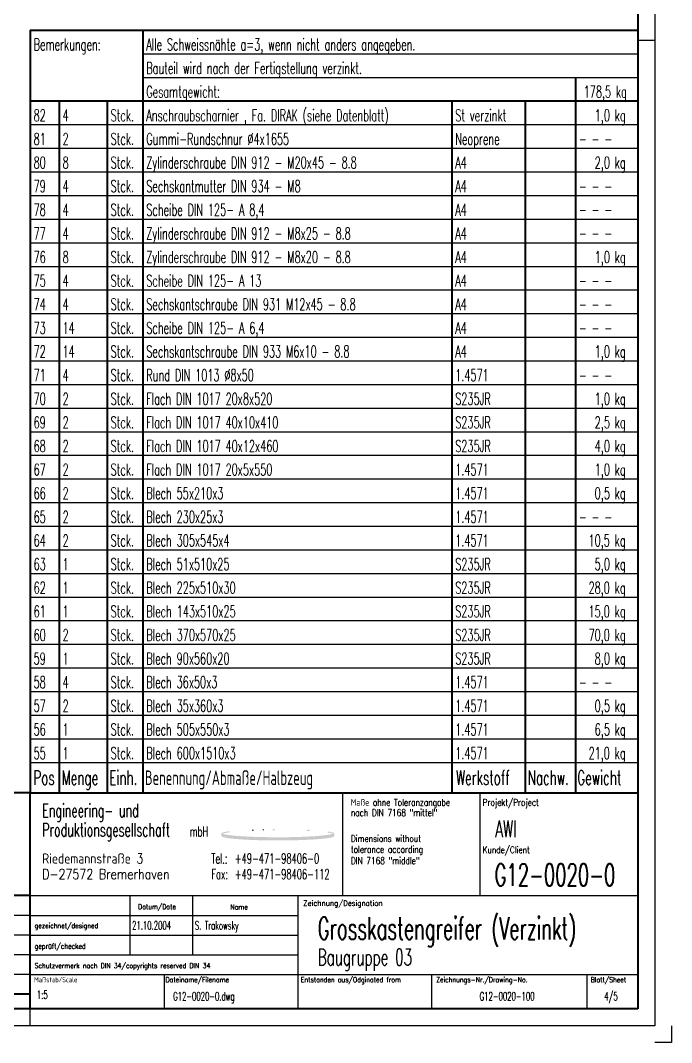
# Model space of a CAD drawing. Extents: x -1561 to -720, y 5788 to 6382.
# Drawn here: x -913.3 to -720.4, y 5787.8 to 6090.7 of the extents above; entities that cross this region are included whole.
import ezdxf

# ---------------------------------------------------------------- set-up
doc = ezdxf.new("R2010")
doc.units = 0
for name, color, linetype, lineweight in [('TEXT_3', 6, 'CONTINUOUS', 25), ('TEXT_5', 7, 'CONTINUOUS', 40), ('TEXT_7', 1, 'CONTINUOUS', 60), ('VOLL_03', 6, 'CONTINUOUS', 25), ('VOLL_05', 7, 'CONTINUOUS', 40)]:
    doc.layers.add(name, color=color, linetype=linetype, lineweight=lineweight)
doc.styles.add('ROMANS', font='romans.shx', dxfattribs={"width": 0.6, "height": 80})

msp = doc.modelspace()

# ---------------------------------------------------------------- hatches: boundary and pattern name
at = {"layer": 'VOLL_03'}
h = msp.add_hatch(color=256, dxfattribs=at)
edge = h.paths.add_edge_path()
edge.add_spline(control_points=[(-853.8249, 5849.0822), (-853.8249, 5849.0821), (-853.8249, 5849.0819), (-853.8249, 5849.0818), (-853.8249, 5849.0139), (-853.7794, 5848.9537), (-853.6672, 5848.8692), (-853.6131, 5848.8398), (-853.4703, 5848.7762), (-853.3895, 5848.7462), (-853.2003, 5848.6864), (-853.0932, 5848.6572), (-852.7338, 5848.5706), (-852.4427, 5848.5137), (-851.5652, 5848.372), (-850.9041, 5848.2898), (-849.3667, 5848.1388), (-848.4924, 5848.07), (-846.2778, 5847.9301), (-844.8752, 5847.865), (-841.887, 5847.7695), (-840.3043, 5847.7388), (-836.5212, 5847.709), (-834.3017, 5847.726), (-830.1125, 5847.8254), (-828.1399, 5847.9072), (-824.7535, 5848.1243), (-823.3393, 5848.2587), (-821.8207, 5848.4799), (-821.4225, 5848.5534), (-820.9188, 5848.6743), (-820.7591, 5848.7216), (-820.5682, 5848.7954), (-820.5123, 5848.8207), (-820.4157, 5848.8709), (-820.3792, 5848.8942), (-820.33, 5848.937), (-820.3118, 5848.9561), (-820.2872, 5848.9896), (-820.275, 5849.0124), (-820.263, 5849.0497), (-820.2603, 5849.0637), (-820.2596, 5849.0773)], knot_values=[6.2829725, 6.2829725, 6.2829725, 6.2829725, 6.28318531, 6.28318531, 6.28318531, 6.3879189, 6.3879189, 6.45731052, 6.45731052, 6.52670214, 6.52670214, 6.59609376, 6.59609376, 6.734877, 6.734877, 6.95555178, 6.95555178, 7.17622657, 7.17622657, 7.46550953, 7.46550953, 7.7547925, 7.7547925, 8.14714172, 8.14714172, 8.53949094, 8.53949094, 8.93184016, 8.93184016, 9.11163144, 9.11163144, 9.22343073, 9.22343073, 9.27824886, 9.27824886, 9.33306699, 9.33306699, 9.36615228, 9.36615228, 9.39923756, 9.39923756, 9.42137455, 9.42137455, 9.42137455, 9.42137455], degree=3, periodic=0)
edge.add_line((-820.2596, 5849.0773), (-820.2601, 5849.7093))
edge.add_spline(control_points=[(-820.2601, 5849.7093), (-820.2585, 5849.7259), (-820.2599, 5849.7418), (-820.271, 5849.7858), (-820.2862, 5849.8134), (-820.3276, 5849.8634), (-820.3534, 5849.886), (-820.4395, 5849.9468), (-820.5179, 5849.9861), (-820.7083, 5850.0617), (-820.822, 5850.098), (-821.2697, 5850.2184), (-821.6921, 5850.301), (-822.2147, 5850.3792)], knot_values=[9.41798981, 9.41798981, 9.41798981, 9.41798981, 9.44465877, 9.44465877, 9.49007998, 9.49007998, 9.53550119, 9.53550119, 9.62088724, 9.62088724, 9.70627329, 9.70627329, 9.90752273, 9.90752273, 9.90752273, 9.90752273], degree=3, periodic=0)
edge.add_line((-822.2147, 5850.3792), (-822.2607, 5850.0717))
edge.add_spline(control_points=[(-822.2607, 5850.0717), (-821.9728, 5850.0285), (-821.7168, 5849.9842), (-821.4068, 5849.9217), (-821.324, 5849.9038), (-821.2082, 5849.877), (-821.171, 5849.868), (-821.0994, 5849.8502), (-821.0651, 5849.8413), (-820.961, 5849.8132), (-820.8969, 5849.7942), (-820.7837, 5849.7566), (-820.7347, 5849.7382), (-820.6923, 5849.7202)], knot_values=[9.60783591, 9.60783591, 9.60783591, 9.60783591, 9.72033763, 9.72033763, 9.76514113, 9.76514113, 9.78754288, 9.78754288, 9.80994463, 9.80994463, 9.85873368, 9.85873368, 9.90752273, 9.90752273, 9.90752273, 9.90752273], degree=3, periodic=0)
edge.add_spline(control_points=[(-820.6923, 5849.7202), (-820.6976, 5849.718), (-820.7029, 5849.7157), (-820.7228, 5849.7075), (-820.7379, 5849.7015), (-820.8139, 5849.6726), (-820.8853, 5849.6491), (-821.0497, 5849.6018), (-821.1426, 5849.5781), (-821.312, 5849.539), (-821.3818, 5849.5238), (-821.6277, 5849.4733), (-821.8216, 5849.4381), (-822.25, 5849.369), (-822.4846, 5849.3351), (-823.2999, 5849.2289), (-823.9544, 5849.16), (-825.0558, 5849.0651), (-825.4429, 5849.0348), (-826.2539, 5848.9774), (-826.6779, 5848.9502), (-827.6088, 5848.8965), (-828.1194, 5848.8703), (-829.3459, 5848.8146), (-830.0745, 5848.7868), (-831.5749, 5848.7396), (-832.3466, 5848.7202), (-834.8133, 5848.6736), (-836.5577, 5848.6625), (-840.0069, 5848.6828), (-841.7118, 5848.7139), (-844.0772, 5848.7888), (-844.8156, 5848.8174), (-846.2303, 5848.8828), (-846.9066, 5848.9196), (-848.0334, 5848.9911), (-848.5001, 5849.0243), (-849.3828, 5849.0945), (-849.799, 5849.1316), (-850.4809, 5849.1996), (-850.7586, 5849.23), (-851.2496, 5849.2888), (-851.4666, 5849.3171), (-851.8716, 5849.3748), (-852.0595, 5849.4042), (-852.3846, 5849.4604), (-852.5251, 5849.487), (-852.7175, 5849.5271), (-852.7785, 5849.5405), (-852.8941, 5849.5672), (-852.9487, 5849.5805), (-853.0829, 5849.6153), (-853.1572, 5849.6368), (-853.2879, 5849.6792), (-853.3434, 5849.6998), (-853.3915, 5849.7201)], knot_values=[6.46649832, 6.46649832, 6.46649832, 6.46649832, 6.47247931, 6.47247931, 6.48851105, 6.48851105, 6.54871178, 6.54871178, 6.60891251, 6.60891251, 6.64700342, 6.64700342, 6.73581924, 6.73581924, 6.82463506, 6.82463506, 7.0214908, 7.0214908, 7.11991867, 7.11991867, 7.21834654, 7.21834654, 7.32787565, 7.32787565, 7.47300283, 7.47300283, 7.61813002, 7.61813002, 7.92866784, 7.92866784, 8.23920567, 8.23920567, 8.3868161, 8.3868161, 8.53442654, 8.53442654, 8.64755923, 8.64755923, 8.76069193, 8.76069193, 8.84653328, 8.84653328, 8.9227087, 8.9227087, 8.99888413, 8.99888413, 9.0659907, 9.0659907, 9.09954398, 9.09954398, 9.13309726, 9.13309726, 9.18746742, 9.18746742, 9.24183758, 9.24183758, 9.24183758, 9.24183758], degree=3, periodic=0)
edge.add_spline(control_points=[(-853.3915, 5849.7201), (-853.3867, 5849.7222), (-853.3818, 5849.7242), (-853.3697, 5849.7292), (-853.3624, 5849.7322), (-853.3476, 5849.7381), (-853.3401, 5849.741), (-853.309, 5849.7527), (-853.2841, 5849.7616), (-853.1939, 5849.792), (-853.1205, 5849.8139), (-852.9543, 5849.8584), (-852.8623, 5849.8808), (-852.6525, 5849.9274), (-852.5331, 5849.9516), (-852.2748, 5849.9994), (-852.1358, 5850.0231), (-851.7618, 5850.0821), (-851.5145, 5850.117), (-851.2469, 5850.151)], knot_values=[5.73017408, 5.73017408, 5.73017408, 5.73017408, 5.73573322, 5.73573322, 5.74367422, 5.74367422, 5.75161521, 5.75161521, 5.77505486, 5.77505486, 5.83081936, 5.83081936, 5.88658386, 5.88658386, 5.94723737, 5.94723737, 6.00789088, 6.00789088, 6.09999644, 6.09999644, 6.09999644, 6.09999644], degree=3, periodic=0)
edge.add_line((-851.2469, 5850.151), (-851.2861, 5850.4595))
edge.add_spline(control_points=[(-851.2861, 5850.4595), (-851.6971, 5850.4073), (-852.0619, 5850.3529), (-852.662, 5850.2456), (-852.9066, 5850.1928), (-853.2384, 5850.1045), (-853.3496, 5850.07), (-853.5153, 5850.0071), (-853.5776, 5849.9788), (-853.6847, 5849.9216), (-853.7223, 5849.8961), (-853.7674, 5849.8511), (-853.7811, 5849.8349), (-853.8001, 5849.8073), (-853.809, 5849.7902), (-853.8217, 5849.7547), (-853.8249, 5849.7383), (-853.8249, 5849.7201), (-853.8249, 5849.7143), (-853.8246, 5849.7085), (-853.824, 5849.7028)], knot_values=[5.73017408, 5.73017408, 5.73017408, 5.73017408, 5.87025081, 5.87025081, 5.99745798, 5.99745798, 6.07897029, 6.07897029, 6.14085496, 6.14085496, 6.20273963, 6.20273963, 6.22894091, 6.22894091, 6.25514219, 6.25514219, 6.28318531, 6.28318531, 6.28318531, 6.29215563, 6.29215563, 6.29215563, 6.29215563], degree=3, periodic=0)
edge.add_line((-853.824, 5849.7028), (-853.8249, 5849.0822))
h = msp.add_hatch(color=256, dxfattribs=at)
edge = h.paths.add_edge_path()
edge.add_spline(control_points=[(-844.1819, 5850.6457), (-844.3411, 5850.6399), (-844.499, 5850.6338), (-844.6557, 5850.6275)], knot_values=[11.43710151, 11.43710151, 11.43710151, 11.43710151, 11.46871368, 11.46871368, 11.46871368, 11.46871368], degree=3, periodic=0)
edge.add_line((-844.6557, 5850.6275), (-844.6682, 5850.9383))
edge.add_spline(control_points=[(-844.6682, 5850.9383), (-844.5112, 5850.9446), (-844.3529, 5850.9507), (-844.1934, 5850.9565)], knot_values=[11.43710151, 11.43710151, 11.43710151, 11.43710151, 11.46871368, 11.46871368, 11.46871368, 11.46871368], degree=3, periodic=0)
edge.add_line((-844.1934, 5850.9565), (-844.1819, 5850.6457))
edge = h.paths.add_edge_path()
edge.add_line((-841.4838, 5850.7241), (-841.4906, 5851.035))
edge.add_spline(control_points=[(-841.4906, 5851.035), (-841.3626, 5851.0378), (-841.2343, 5851.0404), (-841.1055, 5851.043)], knot_values=[11.24086043, 11.24086043, 11.24086043, 11.24086043, 11.26464693, 11.26464693, 11.26464693, 11.26464693], degree=3, periodic=0)
edge.add_line((-841.1055, 5851.043), (-841.0995, 5850.732))
edge.add_spline(control_points=[(-841.0995, 5850.732), (-841.228, 5850.7295), (-841.3561, 5850.7268), (-841.4838, 5850.7241)], knot_values=[11.24086043, 11.24086043, 11.24086043, 11.24086043, 11.26464693, 11.26464693, 11.26464693, 11.26464693], degree=3, periodic=0)
h = msp.add_hatch(color=256, dxfattribs=at)
edge = h.paths.add_edge_path()
edge.add_spline(control_points=[(-837.9271, 5851.0802), (-838.1555, 5851.0792), (-838.3837, 5851.0779), (-838.6114, 5851.0762)], knot_values=[11.04850047, 11.04850047, 11.04850047, 11.04850047, 11.08950958, 11.08950958, 11.08950958, 11.08950958], degree=3, periodic=0)
edge.add_line((-838.6114, 5851.0762), (-838.6091, 5850.7652))
edge.add_spline(control_points=[(-838.6091, 5850.7652), (-838.3817, 5850.7669), (-838.1539, 5850.7682), (-837.9258, 5850.7691)], knot_values=[11.04850047, 11.04850047, 11.04850047, 11.04850047, 11.08950958, 11.08950958, 11.08950958, 11.08950958], degree=3, periodic=0)
edge.add_line((-837.9258, 5850.7691), (-837.9271, 5851.0802))
edge = h.paths.add_edge_path()
edge.add_line((-828.5036, 5850.5875), (-828.4892, 5850.8982))
edge.add_spline(control_points=[(-828.4892, 5850.8982), (-828.1633, 5850.883), (-827.8443, 5850.867), (-827.5326, 5850.8501)], knot_values=[10.39125293, 10.39125293, 10.39125293, 10.39125293, 10.45918112, 10.45918112, 10.45918112, 10.45918112], degree=3, periodic=0)
edge.add_line((-827.5326, 5850.8501), (-827.5495, 5850.5396))
edge.add_spline(control_points=[(-827.5495, 5850.5396), (-827.8603, 5850.5564), (-828.1786, 5850.5724), (-828.5036, 5850.5875)], knot_values=[10.39125293, 10.39125293, 10.39125293, 10.39125293, 10.45918112, 10.45918112, 10.45918112, 10.45918112], degree=3, periodic=0)

# ---------------------------------------------------------------- linework, layer by layer
at = {"layer": 'VOLL_03', "ltscale": 0.8}
for p, q in [((-725.3783, 6376.8285), (-725.3783, 5792.8285)), ((-725.3783, 6084.8285), (-730.3783, 6084.8285)), ((-910.3783, 5792.8285), (-910.3783, 5797.8285)), ((-725.3783, 5792.8285), (-1556.3783, 5792.8285)), ((-720.3783, 5792.8285), (-720.3783, 5787.8285)), ((-720.3783, 5787.8285), (-725.3783, 5787.8285))]:
    msp.add_line(p, q, dxfattribs=at)
at = {"layer": 'VOLL_03'}
for p, q in [((-877.0034, 6080.8607), (-730.3783, 6080.8607)), ((-877.0034, 6073.8607), (-730.3783, 6073.8607)), ((-910.3783, 6059.8607), (-730.3783, 6059.8607)), ((-910.3783, 6052.8607), (-730.3783, 6052.8607)), ((-910.3783, 6045.8607), (-730.3783, 6045.8607)), ((-910.3783, 6038.8607), (-730.3783, 6038.8607)), ((-910.3783, 6031.8607), (-730.3783, 6031.8607)), ((-910.3783, 6024.8607), (-730.3783, 6024.8607)), ((-910.3783, 6017.8607), (-730.3783, 6017.8607)), ((-910.3783, 6010.8607), (-730.3783, 6010.8607)), ((-910.3783, 6003.8607), (-730.3783, 6003.8607)), ((-910.3783, 5996.8607), (-730.3783, 5996.8607)), ((-910.3783, 5989.8607), (-730.3783, 5989.8607)), ((-910.3783, 5982.8607), (-730.3783, 5982.8607)), ((-910.3783, 5975.8607), (-730.3783, 5975.8607)), ((-910.3783, 5968.8607), (-730.3783, 5968.8607)), ((-910.3783, 5961.8607), (-730.3783, 5961.8607)), ((-910.3783, 5954.8607), (-730.3783, 5954.8607)), ((-910.3783, 5947.8607), (-730.3783, 5947.8607)), ((-910.3783, 5940.8607), (-730.3783, 5940.8607)), ((-910.3783, 5933.8607), (-730.3783, 5933.8607)), ((-910.3783, 5926.8607), (-730.3783, 5926.8607)), ((-910.3783, 5919.8607), (-730.3783, 5919.8607)), ((-910.3783, 5912.8607), (-730.3783, 5912.8607)), ((-910.3783, 5905.8607), (-730.3783, 5905.8607)), ((-910.3783, 5898.8607), (-730.3783, 5898.8607)), ((-910.3783, 5891.8607), (-730.3783, 5891.8607)), ((-910.3783, 5884.8607), (-730.3783, 5884.8607)), ((-910.3783, 5877.8607), (-730.3783, 5877.8607)), ((-910.3783, 5870.8607), (-730.3783, 5870.8607)), ((-817.8873, 5861.8607), (-817.8873, 5831.3691)), ((-777.232, 5861.8607), (-777.232, 5831.3691)), ((-910.3783, 5831.3691), (-730.3783, 5831.3691)), ((-880.9032, 5831.3691), (-880.9032, 5813.8491)), ((-862.2966, 5831.3691), (-862.2966, 5813.8491)), ((-831.1003, 5831.3691), (-831.1003, 5797.8284)), ((-910.3783, 5825.5291), (-996.8278, 5825.5291)), ((-910.3783, 5825.5291), (-831.1003, 5825.5291)), ((-910.3783, 5819.6891), (-996.8278, 5819.6891)), ((-910.3783, 5819.6891), (-831.1003, 5819.6891)), ((-910.3783, 5813.8491), (-996.8278, 5813.8491)), ((-910.3783, 5813.8491), (-831.1003, 5813.8491)), ((-910.3783, 5807.9923), (-996.8278, 5807.9923)), ((-910.3783, 5807.9923), (-831.1003, 5807.9923)), ((-870.7393, 5807.9923), (-870.7393, 5797.8284)), ((-831.1003, 5807.9923), (-730.3783, 5807.9923)), ((-791.4613, 5807.9923), (-791.4613, 5797.8284)), ((-745.4611, 5807.9923), (-745.4611, 5797.8284))]:
    msp.add_line(p, q, dxfattribs=at)
at = {"layer": 'VOLL_05', "ltscale": 0.8}
for p, q in [((-730.3783, 6371.8285), (-730.3783, 5797.8285)), ((-730.3783, 5797.8285), (-1551.3783, 5797.8285))]:
    msp.add_line(p, q, dxfattribs=at)
at = {"layer": 'VOLL_05'}
for p, q in [((-910.3783, 6087.8607), (-910.3783, 5861.8607)), ((-910.3783, 6087.8607), (-730.3783, 6087.8607)), ((-877.0034, 6087.8607), (-877.0034, 5861.8607)), ((-748.838, 6073.8607), (-748.838, 5861.8607)), ((-910.3783, 6066.8607), (-730.3783, 6066.8607)), ((-901.8012, 6066.8607), (-901.8012, 5861.8607)), ((-887.5654, 6066.8607), (-887.5654, 5861.8607)), ((-785.4585, 6066.8607), (-785.4585, 5861.8607)), ((-763.7626, 6066.8607), (-763.7626, 5861.8607)), ((-910.3783, 5861.8607), (-996.8278, 5861.8607)), ((-910.3783, 5797.8285), (-910.3783, 5861.8607)), ((-910.3783, 5861.8607), (-730.3783, 5861.8607)), ((-910.3783, 5831.3691), (-996.8278, 5831.3691)), ((-910.3783, 5802.1523), (-996.8278, 5802.1523))]:
    msp.add_line(p, q, dxfattribs=at)

# ---------------------------------------------------------------- texts
at = {"layer": 'TEXT_3', "style": 'ROMANS'}
for s, height, width, p in [('Bemerkungen:', 3.5, 0.6, (-909.3783, 6081.8607)), ('Alle Schweissnähte a=3, wenn nicht anders angegeben.', 3.5, 0.6, (-876.0034, 6081.8607)), ('Bauteil wird nach der Fertigstellung verzinkt.', 3.5, 0.6, (-876.0034, 6074.8607)), ('Gesamtgewicht: ', 3.5, 0.6, (-876.0034, 6067.8607)), (' 178,5 kg', 3.5, 0.6, (-747.838, 6067.8607)), ('82', 3.5, 0.6, (-909.3783, 6060.8607)), ('4', 3.5, 0.6, (-900.8012, 6060.8607)), ('Stck.', 3.5, 0.6, (-886.5654, 6060.8607)), ('Anschraubscharnier , Fa. DIRAK (siehe Datenblatt)', 3.5, 0.6, (-876.0034, 6060.8607)), ('St verzinkt', 3.5, 0.6, (-784.4585, 6060.8607)), ('   1,0 kg', 3.5, 0.6, (-747.838, 6060.8607)), ('81', 3.5, 0.6, (-909.3783, 6053.8607)), ('2', 3.5, 0.6, (-900.8012, 6053.8607)), ('Stck.', 3.5, 0.6, (-886.5654, 6053.8607)), ('Gummi-Rundschnur %%C4x1655', 3.5, 0.6, (-876.0034, 6053.8607)), ('Neoprene', 3.5, 0.6, (-784.4585, 6053.8607)), ('- - -', 3.5, 0.6, (-747.838, 6053.8607)), ('80', 3.5, 0.6, (-909.3783, 6046.8607)), ('8', 3.5, 0.6, (-900.8012, 6046.8607)), ('Stck.', 3.5, 0.6, (-886.5654, 6046.8607)), ('Zylinderschraube DIN 912 - M20x45 - 8.8', 3.5, 0.6, (-876.0034, 6046.8607)), ('A4', 3.5, 0.6, (-784.4585, 6046.8607)), ('   2,0 kg', 3.5, 0.6, (-747.838, 6046.8607)), ('79', 3.5, 0.6, (-909.3783, 6039.8607)), ('4', 3.5, 0.6, (-900.8012, 6039.8607)), ('Stck.', 3.5, 0.6, (-886.5654, 6039.8607)), ('Sechskantmutter DIN 934 - M8', 3.5, 0.6, (-876.0034, 6039.8607)), ('A4', 3.5, 0.6, (-784.4585, 6039.8607)), ('- - -', 3.5, 0.6, (-747.838, 6039.8607)), ('78', 3.5, 0.6, (-909.3783, 6032.8607)), ('4', 3.5, 0.6, (-900.8012, 6032.8607)), ('Stck.', 3.5, 0.6, (-886.5654, 6032.8607)), ('Scheibe DIN 125- A 8,4', 3.5, 0.6, (-876.0034, 6032.8607)), ('A4', 3.5, 0.6, (-784.4585, 6032.8607)), ('- - -', 3.5, 0.6, (-747.838, 6032.8607)), ('77', 3.5, 0.6, (-909.3783, 6025.8607)), ('4', 3.5, 0.6, (-900.8012, 6025.8607)), ('Stck.', 3.5, 0.6, (-886.5654, 6025.8607)), ('Zylinderschraube DIN 912 - M8x25 - 8.8', 3.5, 0.6, (-876.0034, 6025.8607)), ('A4', 3.5, 0.6, (-784.4585, 6025.8607)), ('- - -', 3.5, 0.6, (-747.838, 6025.8607)), ('76', 3.5, 0.6, (-909.3783, 6018.8607)), ('8', 3.5, 0.6, (-900.8012, 6018.8607)), ('Stck.', 3.5, 0.6, (-886.5654, 6018.8607)), ('Zylinderschraube DIN 912 - M8x20 - 8.8', 3.5, 0.6, (-876.0034, 6018.8607)), ('A4', 3.5, 0.6, (-784.4585, 6018.8607)), ('   1,0 kg', 3.5, 0.6, (-747.838, 6018.8607)), ('75', 3.5, 0.6, (-909.3783, 6011.8607)), ('4', 3.5, 0.6, (-900.8012, 6011.8607)), ('Stck.', 3.5, 0.6, (-886.5654, 6011.8607)), ('Scheibe DIN 125- A 13', 3.5, 0.6, (-876.0034, 6011.8607)), ('A4', 3.5, 0.6, (-784.4585, 6011.8607)), ('- - -', 3.5, 0.6, (-747.838, 6011.8607)), ('74', 3.5, 0.6, (-909.3783, 6004.8607)), ('4', 3.5, 0.6, (-900.8012, 6004.8607)), ('Stck.', 3.5, 0.6, (-886.5654, 6004.8607)), ('Sechskantschraube DIN 931 M12x45 - 8.8', 3.5, 0.6, (-876.0034, 6004.8607)), ('A4', 3.5, 0.6, (-784.4585, 6004.8607)), ('- - -', 3.5, 0.6, (-747.838, 6004.8607)), ('73', 3.5, 0.6, (-909.3783, 5997.8607)), ('14', 3.5, 0.6, (-900.8012, 5997.8607)), ('Stck.', 3.5, 0.6, (-886.5654, 5997.8607)), ('Scheibe DIN 125- A 6,4', 3.5, 0.6, (-876.0034, 5997.8607)), ('A4', 3.5, 0.6, (-784.4585, 5997.8607)), ('- - -', 3.5, 0.6, (-747.838, 5997.8607)), ('72', 3.5, 0.6, (-909.3783, 5990.8607)), ('14', 3.5, 0.6, (-900.8012, 5990.8607)), ('Stck.', 3.5, 0.6, (-886.5654, 5990.8607)), ('Sechskantschraube DIN 933 M6x10 - 8.8', 3.5, 0.6, (-876.0034, 5990.8607)), ('A4', 3.5, 0.6, (-784.4585, 5990.8607)), ('   1,0 kg', 3.5, 0.6, (-747.838, 5990.8607)), ('71', 3.5, 0.6, (-909.3783, 5983.8607)), ('4', 3.5, 0.6, (-900.8012, 5983.8607)), ('Stck.', 3.5, 0.6, (-886.5654, 5983.8607)), ('Rund DIN 1013 %%C8x50', 3.5, 0.6, (-876.0034, 5983.8607)), ('1.4571', 3.5, 0.6, (-784.4585, 5983.8607)), ('- - -', 3.5, 0.6, (-747.838, 5983.8607)), ('70', 3.5, 0.6, (-909.3783, 5976.8607)), ('2', 3.5, 0.6, (-900.8012, 5976.8607)), ('Stck.', 3.5, 0.6, (-886.5654, 5976.8607)), ('Flach DIN 1017 20x8x520', 3.5, 0.6, (-876.0034, 5976.8607)), ('S235JR', 3.5, 0.6, (-784.4585, 5976.8607)), ('   1,0 kg', 3.5, 0.6, (-747.838, 5976.8607)), ('69', 3.5, 0.6, (-909.3783, 5969.8607)), ('2', 3.5, 0.6, (-900.8012, 5969.8607)), ('Stck.', 3.5, 0.6, (-886.5654, 5969.8607)), ('Flach DIN 1017 40x10x410', 3.5, 0.6, (-876.0034, 5969.8607)), ('S235JR', 3.5, 0.6, (-784.4585, 5969.8607)), ('   2,5 kg', 3.5, 0.6, (-747.838, 5969.8607)), ('68', 3.5, 0.6, (-909.3783, 5962.8607)), ('2', 3.5, 0.6, (-900.8012, 5962.8607)), ('Stck.', 3.5, 0.6, (-886.5654, 5962.8607)), ('Flach DIN 1017 40x12x460', 3.5, 0.6, (-876.0034, 5962.8607)), ('S235JR', 3.5, 0.6, (-784.4585, 5962.8607)), ('   4,0 kg', 3.5, 0.6, (-747.838, 5962.8607)), ('67', 3.5, 0.6, (-909.3783, 5955.8607)), ('2', 3.5, 0.6, (-900.8012, 5955.8607)), ('Stck.', 3.5, 0.6, (-886.5654, 5955.8607)), ('Flach DIN 1017 20x5x550', 3.5, 0.6, (-876.0034, 5955.8607)), ('1.4571', 3.5, 0.6, (-784.4585, 5955.8607)), ('   1,0 kg', 3.5, 0.6, (-747.838, 5955.8607)), ('66', 3.5, 0.6, (-909.3783, 5948.8607)), ('2', 3.5, 0.6, (-900.8012, 5948.8607)), ('Stck.', 3.5, 0.6, (-886.5654, 5948.8607)), ('Blech 55x210x3', 3.5, 0.6, (-876.0034, 5948.8607)), ('1.4571', 3.5, 0.6, (-784.4585, 5948.8607)), ('   0,5 kg', 3.5, 0.6, (-747.838, 5948.8607)), ('65', 3.5, 0.6, (-909.3783, 5941.8607)), ('2', 3.5, 0.6, (-900.8012, 5941.8607)), ('Stck.', 3.5, 0.6, (-886.5654, 5941.8607)), ('Blech 230x25x3', 3.5, 0.6, (-876.0034, 5941.8607)), ('1.4571', 3.5, 0.6, (-784.4585, 5941.8607)), ('- - -', 3.5, 0.6, (-747.838, 5941.8607)), ('64', 3.5, 0.6, (-909.3783, 5934.8607)), ('2', 3.5, 0.6, (-900.8012, 5934.8607)), ('Stck.', 3.5, 0.6, (-886.5654, 5934.8607)), ('Blech 305x545x4', 3.5, 0.6, (-876.0034, 5934.8607)), ('1.4571', 3.5, 0.6, (-784.4585, 5934.8607)), ('  10,5 kg', 3.5, 0.6, (-747.838, 5934.8607)), ('63', 3.5, 0.6, (-909.3783, 5927.8607)), ('1', 3.5, 0.6, (-900.8012, 5927.8607)), ('Stck.', 3.5, 0.6, (-886.5654, 5927.8607)), ('Blech 51x510x25', 3.5, 0.6, (-876.0034, 5927.8607)), ('S235JR', 3.5, 0.6, (-784.4585, 5927.8607)), ('   5,0 kg', 3.5, 0.6, (-747.838, 5927.8607)), ('62', 3.5, 0.6, (-909.3783, 5920.8607)), ('1', 3.5, 0.6, (-900.8012, 5920.8607)), ('Stck.', 3.5, 0.6, (-886.5654, 5920.8607)), ('Blech 225x510x30', 3.5, 0.6, (-876.0034, 5920.8607)), ('S235JR', 3.5, 0.6, (-784.4585, 5920.8607)), ('  28,0 kg', 3.5, 0.6, (-747.838, 5920.8607)), ('61', 3.5, 0.6, (-909.3783, 5913.8607)), ('1', 3.5, 0.6, (-900.8012, 5913.8607)), ('Stck.', 3.5, 0.6, (-886.5654, 5913.8607)), ('Blech 143x510x25', 3.5, 0.6, (-876.0034, 5913.8607)), ('S235JR', 3.5, 0.6, (-784.4585, 5913.8607)), ('  15,0 kg', 3.5, 0.6, (-747.838, 5913.8607)), ('60', 3.5, 0.6, (-909.3783, 5906.8607)), ('2', 3.5, 0.6, (-900.8012, 5906.8607)), ('Stck.', 3.5, 0.6, (-886.5654, 5906.8607)), ('Blech 370x570x25', 3.5, 0.6, (-876.0034, 5906.8607)), ('S235JR', 3.5, 0.6, (-784.4585, 5906.8607)), ('  70,0 kg', 3.5, 0.6, (-747.838, 5906.8607)), ('59', 3.5, 0.6, (-909.3783, 5899.8607)), ('1', 3.5, 0.6, (-900.8012, 5899.8607)), ('Stck.', 3.5, 0.6, (-886.5654, 5899.8607)), ('Blech 90x560x20', 3.5, 0.6, (-876.0034, 5899.8607)), ('S235JR', 3.5, 0.6, (-784.4585, 5899.8607)), ('   8,0 kg', 3.5, 0.6, (-747.838, 5899.8607)), ('58', 3.5, 0.6, (-909.3783, 5892.8607)), ('4', 3.5, 0.6, (-900.8012, 5892.8607)), ('Stck.', 3.5, 0.6, (-886.5654, 5892.8607)), ('Blech 36x50x3', 3.5, 0.6, (-876.0034, 5892.8607)), ('1.4571', 3.5, 0.6, (-784.4585, 5892.8607)), ('- - -', 3.5, 0.6, (-747.838, 5892.8607)), ('57', 3.5, 0.6, (-909.3783, 5885.8607)), ('2', 3.5, 0.6, (-900.8012, 5885.8607)), ('Stck.', 3.5, 0.6, (-886.5654, 5885.8607)), ('Blech 35x360x3', 3.5, 0.6, (-876.0034, 5885.8607)), ('1.4571', 3.5, 0.6, (-784.4585, 5885.8607)), ('   0,5 kg', 3.5, 0.6, (-747.838, 5885.8607)), ('56', 3.5, 0.6, (-909.3783, 5878.8607)), ('1', 3.5, 0.6, (-900.8012, 5878.8607)), ('Stck.', 3.5, 0.6, (-886.5654, 5878.8607)), ('Blech 505x550x3', 3.5, 0.6, (-876.0034, 5878.8607)), ('1.4571', 3.5, 0.6, (-784.4585, 5878.8607)), ('   6,5 kg', 3.5, 0.6, (-747.838, 5878.8607)), ('55', 3.5, 0.6, (-909.3783, 5871.8607)), ('1', 3.5, 0.6, (-900.8012, 5871.8607)), ('Stck.', 3.5, 0.6, (-886.5654, 5871.8607)), ('Blech 600x1510x3', 3.5, 0.6, (-876.0034, 5871.8607)), ('1.4571', 3.5, 0.6, (-784.4585, 5871.8607)), ('  21,0 kg', 3.5, 0.6, (-747.838, 5871.8607)), ('Maße ohne Toleranzangabe', 2, 0.8, (-815.3941, 5858.0032)), ('Projekt/Project', 2, 0.8, (-776.3578, 5858.0032)), ('nach DIN 7168 "mittel"', 2, 0.8, (-815.3941, 5854.9662)), ('Dimensions without ', 2, 0.8, (-815.3941, 5847.2869)), ('tolerance according', 2, 0.8, (-815.3941, 5844.0869)), ('Kunde/Client ', 2, 0.8, (-776.3578, 5843.9485)), ('Riedemannstraße 3', 3, 0.8, (-906.845, 5840.8749)), ('Tel.:', 3, 0.6, (-856.7454, 5840.8749)), ('+49-471-98406-0', 3, 0.6, (-849.7776, 5840.8749)), ('DIN 7168 "middle"', 2, 0.8, (-815.3941, 5840.7438)), ('D-27572 Bremerhaven', 3, 0.8, (-906.845, 5836.2522)), ('Fax:', 3, 0.6, (-856.7454, 5836.252)), ('+49-471-98406-112', 3, 0.6, (-849.7776, 5836.2522)), ('Datum/Date', 1.52458, 0.8, (-878.4307, 5827.3288)), (' Name', 1.52458, 0.8, (-852.0117, 5827.2135)), ('gezeichnet/designed', 1.524577, 0.8, (-909.1114, 5821.7166)), ('21.10.2004', 2.5, 0.6, (-880.2303, 5821.2924)), ('S. Trakowsky', 2.5, 0.6, (-861.6237, 5821.2924)), ('geprüft/checked', 1.524577, 0.8, (-909.1114, 5815.628)), ('Schutzvermerk nach DIN 34/copyrights reserved DIN 34', 1.5246, 0.8, (-909.1114, 5809.8607)), ('Maßstab/Scale', 1.524577, 0.8, (-909.2581, 5805.69)), ('Dateiname/Filename', 1.524577, 0.8, (-870.3093, 5805.6892)), ('Entstanden aus/Odginated from', 1.524577, 0.8, (-830.2375, 5805.6892)), ('Zeichnungs-Nr./Drawing-No.', 1.524577, 0.8, (-790.1411, 5805.6892)), ('Blatt/Sheet', 1.524577, 0.8, (-744.317, 5805.6892)), ('1:5', 2.5, 0.6, (-908.4196, 5800.7633)), ('G12-0020-0.dwg', 2.5, 0.6, (-868.0552, 5800.3066)), ('G12-0020-100', 2.5, 0.6, (-777.2357, 5800.3066)), ('4/5', 2.5, 0.6, (-740.3157, 5800.3066))]:
    msp.add_text(s, height=height, dxfattribs=dict(at, width=width)).set_placement(p)
msp.add_text('Zeichnung/Designation', height=1.524577, dxfattribs=at).set_placement((-829.5069, 5828.3725))
at = {"layer": 'TEXT_5', "style": 'ROMANS', "width": 0.6}
for s, height, p in [('Pos', 4.30281, (-909.4786, 5864.1661)), ('Menge', 4.30281, (-901.0935, 5864.1661)), ('Einh.', 4.30281, (-886.9656, 5864.1661)), ('Benennung/Abmaße/Halbzeug', 4.302811, (-876.4312, 5864.1661)), ('Werkstoff', 4.30281, (-784.2385, 5864.1661)), ('Nachw.', 4.30281, (-763.0018, 5864.1661)), ('Gewicht', 4.30281, (-748.3067, 5864.1661)), ('Engineering- und ', 4, (-906.845, 5854.6106)), ('Produktionsgesellschaft', 4, (-906.845, 5848.8621)), ('AWI', 4.90081, (-772.6205, 5848.6852)), ('mbH', 3, (-863.1182, 5848.8679)), ('Baugruppe 03', 4.900805, (-825.2263, 5810.6879))]:
    msp.add_text(s, height=height, dxfattribs=at).set_placement(p)
at = {"layer": 'TEXT_7', "style": 'ROMANS', "width": 0.6}
for s, height, p in [('G12-0020-0', 6.53441, (-772.8349, 5834.2334)), ('Grosskastengreifer (Verzinkt)', 6.534407, (-825.2408, 5818.4067))]:
    msp.add_text(s, height=height, dxfattribs=at).set_placement(p)

doc.saveas('drawing.dxf')
